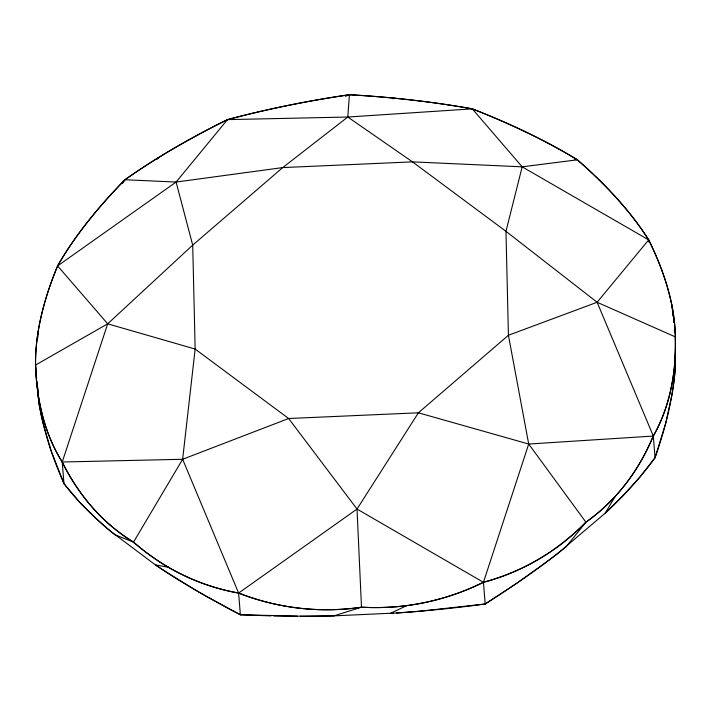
<?xml version="1.0" encoding="UTF-8"?>
<svg xmlns="http://www.w3.org/2000/svg" width="711" height="711" viewBox="0 0 711 711"><rect width="100%" height="100%" fill="white"/><g stroke="black" fill="none" stroke-linecap="round" stroke-linejoin="round"><path stroke-width="1.07" d="M673.059 312.031A248.726 136.316 45.7 0 1 675.334 336.881L675.299 367.969C672.899 398.658 665.309 428.751 655.044 457.706C640.549 477.934 623.36 496.082 605.265 513.102L559.033 552.403M37.745 338.107L38.136 331.744A245.624 126.069 -52.1 0 1 57.627 265.914A245.464 92.075 -39.1 0 1 102.713 203.71A248.726 93.301 -39.1 0 1 124.994 179.741A248.726 67.714 -25.1 0 1 150.288 162.766A245.464 66.825 -25.1 0 1 227.467 119.635A245.464 54.08 -10.4 0 1 315.391 100.215A248.726 54.791 -10.4 0 1 349.412 94.741A248.726 56.516 4.6 0 1 383.913 97.211A245.464 55.778 4.6 0 1 472.282 108.854A245.464 71.66 19.2 0 1 551.647 145.088M36.625 378.314L35.568 365.045L107.69 323.816L192.708 245.117L282.729 167.583L347.786 117.031L349.412 94.741A247.597 56.258 4.6 0 1 394.738 98.216A245.624 55.813 4.6 0 1 472.273 108.863A246.113 71.847 19.2 0 1 577.421 159.824M108.765 529.695L114.755 534.699L133.535 542.102L182.629 459.27L195.152 349.057L192.708 245.117L176.097 182.06L227.458 119.626A246.113 54.223 -10.4 0 1 349.421 94.723L345.342 96.323M227.458 119.626L347.786 117.031L472.291 108.854L522.176 166.827L505.974 231.324L508.418 335.263L528.708 444.037L585.917 522.185L566.134 546.812L561.414 550.536A238.149 64.523 -33.6 0 1 542.022 565.289L516.737 583.26L485.195 603.995L421.125 611.078A238.149 38.758 -2.8 0 1 396.569 612.98L333.939 615.868L300.326 616.259M675.388 336.898A246.113 172.391 57.8 0 1 653.347 436.056L528.708 444.037L483.444 582.3L485.195 603.995A253.898 41.318 -2.8 0 1 399.706 612.802L396.569 612.98M270.935 615.904L240.362 614.766L229.244 608.98L196.503 590.761L165.308 571.484L155.389 564.889L110.738 531.357A238.149 70.869 27.7 0 1 95.789 518.186L79.641 502.162L63.972 483.72L62.23 462.026L107.69 323.816L57.609 265.914L176.097 182.06L282.729 167.583L412.487 161.868L522.176 166.827L577.376 159.824A248.726 100.633 32.9 0 1 600.991 181.776A245.464 99.318 32.9 0 1 648.654 239.9A245.624 134.619 45.7 0 1 671.575 303.881L673.335 316.475M674.392 366.947A245.464 171.938 57.8 0 1 653.285 435.994A245.624 205.986 69.7 0 1 615.131 496.527L605.265 513.102A237.35 64.301 -33.6 0 0 623.689 494.954L639.509 477.516L655.044 457.706L665.727 423.196L671.859 395.129A237.35 132.619 -61 0 0 675.308 367.96L675.059 357.615M395.92 606.723A248.726 247.09 -63.4 0 1 361.49 607.185L333.939 615.868A237.35 38.625 -2.8 0 1 303.401 616.259L240.362 614.766L238.62 593.072L357.02 509.058L418.397 412.798L508.418 335.263L597.116 302.273L648.681 239.9A245.624 99.38 32.9 0 0 607.878 188.744A247.597 100.18 32.9 0 0 577.368 159.833A248.726 72.611 19.2 0 0 551.62 145.097M122.514 183.322L124.994 179.741A247.597 67.403 -25.1 0 1 158.757 157.451A245.624 66.87 -25.1 0 1 227.467 119.635M157.362 159.068L158.757 157.451M561.059 544.235A245.464 231.102 83.7 0 1 483.444 582.273A245.624 244.006 -63.4 0 1 406.701 605.621L390.348 613.389L393.467 613.184M36.963 340.027A248.726 127.66 -52.1 0 0 35.577 365.045A248.726 165.565 -64.2 0 0 38.252 394.916A245.464 163.397 -64.2 0 0 62.248 462.008L182.629 459.27L288.639 418.512L418.397 412.798L528.708 444.037M392.685 98.802L394.738 98.216M297.331 616.259L273.815 615.966M176.097 182.06L124.994 179.741A246.113 92.314 -39.1 0 0 57.564 265.932M107.69 323.816L195.152 349.057L288.639 418.512L357.02 509.058L361.49 607.194A248.726 245.366 67.6 0 1 327.398 609.745A245.464 242.149 67.6 0 1 238.629 593.054A245.624 226.418 -89.2 0 1 168.391 567.262L155.389 564.889A237.35 70.629 27.7 0 0 180.603 581.198L207.141 596.885L240.362 614.766M574.301 158.944L577.376 159.824M347.786 117.031L412.487 161.868L505.974 231.324L597.116 302.273L675.334 336.881A248.726 174.222 57.8 0 1 674.348 366.92M522.176 166.827L648.681 239.9A245.464 134.53 45.7 0 1 673.104 312.049M357.02 509.058L483.444 582.3A246.113 231.715 83.7 0 0 585.962 522.238M63.972 483.72L50.916 450.259L43.016 422.805A238.149 142.04 54.8 0 1 38.776 401.306L36.794 380.527M597.116 302.273L653.302 436.012L655.044 457.706M182.629 459.27L238.62 593.072A246.113 242.789 67.6 0 0 361.499 607.256M673.664 318.955L674.241 322.785L673.681 319.106M39.203 403.972L38.03 396.018L37.825 387.548M673.637 318.581L674.241 322.785M648.681 239.9L648.85 242.069M674.392 329.371L674.472 332.668M36.919 340.054A245.464 125.989 -52.1 0 1 57.627 265.914M110.294 525.225A245.464 198.609 -76.1 0 1 62.248 462.008A246.113 163.832 -64.2 0 1 35.523 365.063A247.597 127.082 -52.1 0 1 38.127 331.753M62.186 462.061A246.113 199.133 -76.1 0 0 133.499 542.164A248.726 229.271 -89.2 0 0 159.691 561.859M110.321 525.171A248.726 201.249 -76.1 0 0 133.535 542.093A247.597 228.24 -89.2 0 0 168.409 567.227M238.62 593.054A245.464 226.267 -89.2 0 1 159.664 561.903M406.701 605.585A247.597 245.97 -63.4 0 1 361.49 607.176M483.436 582.273A245.464 243.846 -63.4 0 1 395.929 606.785M615.104 496.5A247.597 207.648 69.7 0 1 585.908 522.176A248.726 234.168 83.7 0 1 561.023 544.191M585.908 522.185A248.726 208.581 69.7 0 0 608.563 503.246A245.464 205.852 69.7 0 0 653.276 435.994M671.548 303.873A247.597 135.703 45.7 0 1 675.326 336.881M64.106 483.702A253.898 151.434 54.8 0 1 39.025 403.91M108.605 529.677A253.898 75.553 27.7 0 1 64.141 483.773M559.122 552.42A253.898 68.789 -33.6 0 1 485.178 603.932M672.899 314.591A238.149 133.064 -61 0 1 673.228 316.377"/></g></svg>
